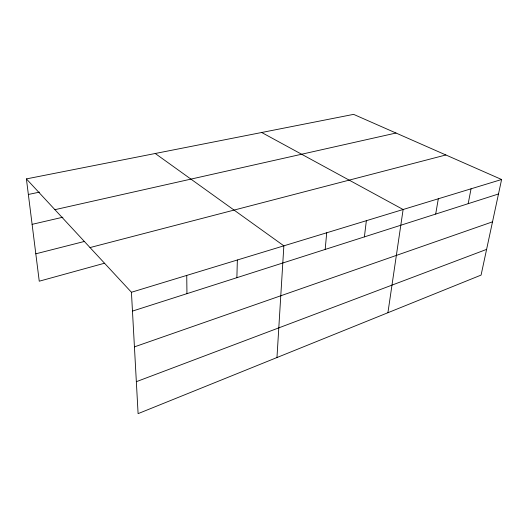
<?xml version="1.0" encoding="UTF-8"?>
<svg xmlns="http://www.w3.org/2000/svg" width="528" height="528" viewBox="0 0 528 528"><rect width="100%" height="100%" fill="white"/><g stroke="black" fill="none" stroke-linecap="round" stroke-linejoin="round"><path stroke-width="0.79" d="M236.881 277.682L237.356 259.994M276.969 357.542L283.859 245.83L155.239 153.496M325.169 249.434L326.72 232.775M364.393 236.887L366.359 220.697M387.915 312.721L403.121 209.504L261.69 132.495M435.686 214.071L438.313 198.779M468.171 203.683L471.055 188.806M501.6 179.5L481.081 275.088L138.098 413.635L131.432 292.261L26.4 178.906L353.602 114.365L501.6 179.5L131.432 292.261M136.343 381.685L486.592 249.394M134.429 346.876L492.512 221.839M132.469 311.091L498.491 193.981M104.432 263.248L39.25 281.2L26.4 178.906M90.017 247.566L445.87 154.975M35.812 253.81L84.539 241.415M32.109 224.347L62.911 217.206M54.912 209.682L396.007 133.03M28.354 194.469L39.481 192.139M186.74 275.411L186.952 293.654"/></g></svg>
